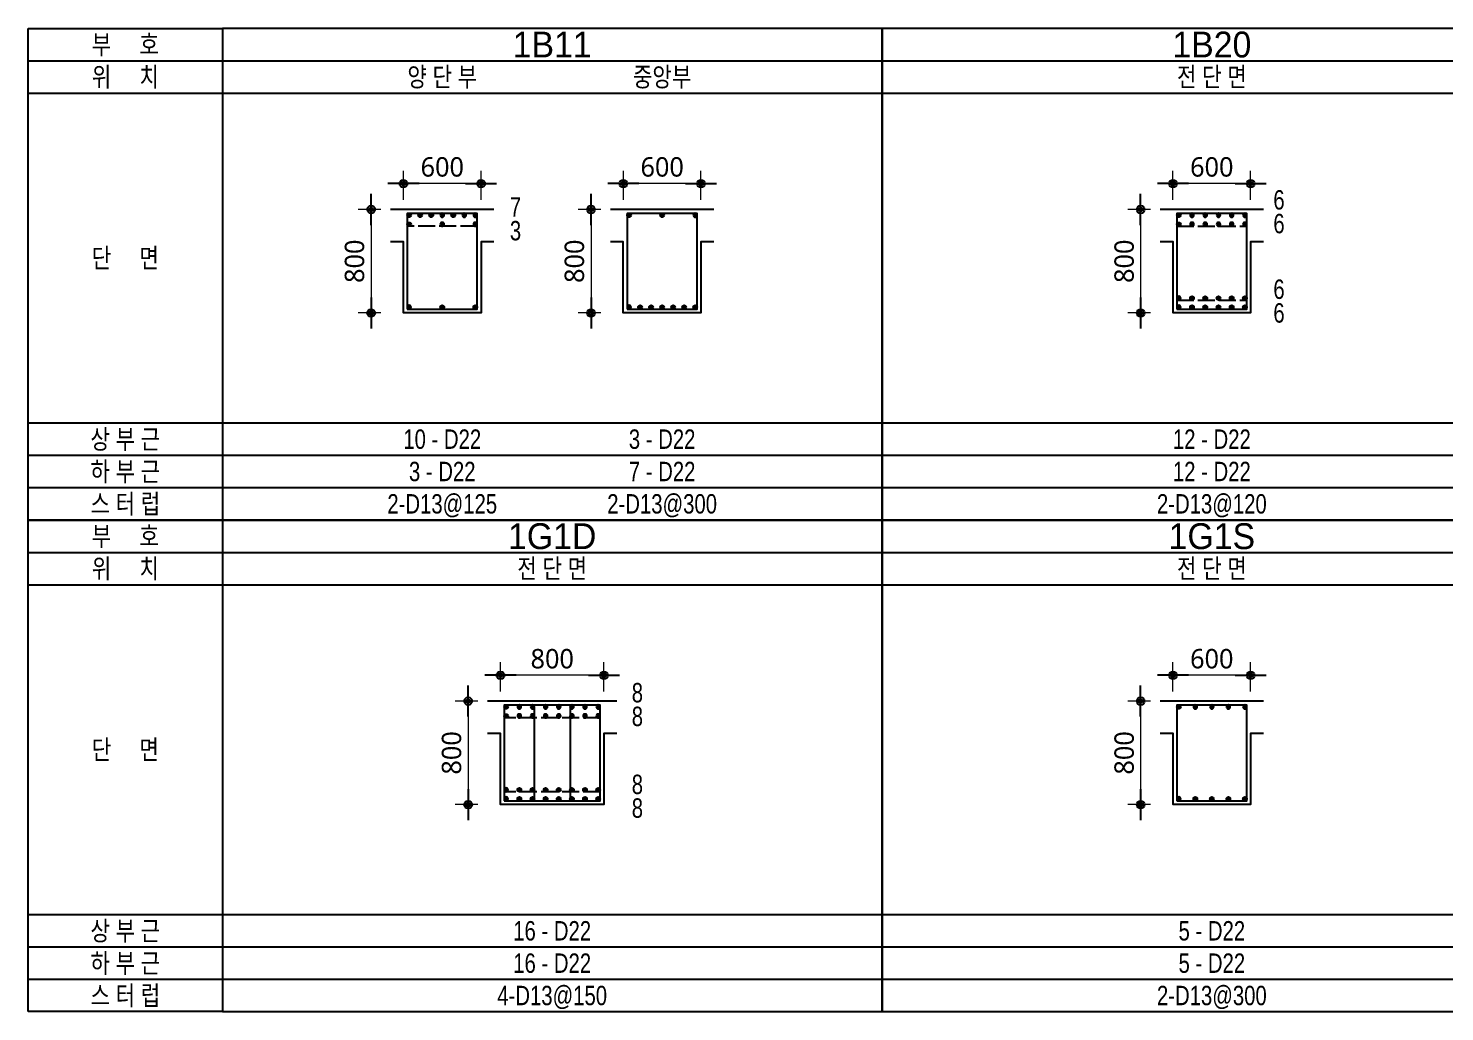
# Model space of a CAD drawing. Header units: millimetres. Extents: x 350420 to 672135, y -312840 to -44390.
# Drawn here: x 558890 to 569840, y -94550 to -86950 of the extents above; entities that cross this region are included whole.
import ezdxf
from ezdxf.enums import TextEntityAlignment as Align

# ---------------------------------------------------------------- set-up
doc = ezdxf.new("R2010")
doc.units = ezdxf.units.MM
doc.header["$LTSCALE"] = 65
doc.linetypes.add('HID', pattern=[2.5, 2, -0.5])
doc.layers.get('Defpoints').update_dxf_attribs({"color": 145})
for name, color, linetype in [('BAR', 2, 'Continuous'), ('BAR1', 3, 'Continuous'), ('BAR2', 3, 'HID'), ('BARR', 1, 'Continuous'), ('DIM', 7, 'Continuous'), ('LINE', 7, 'Continuous'), ('보', 4, 'Continuous')]:
    doc.layers.add(name, color=color, linetype=linetype)
doc.layers.add('TEXT', color=3, linetype='Continuous', lineweight=9)
doc.styles.add('돋음', font='Dotum.ttf')
doc.styles.add('맑은고딕', font='malgun.ttf')
doc.dimstyles.new('DIM_30', dxfattribs={"dimscale": 30, "dimtxt": 3, "dimasz": 1.2, "dimexe": 2, "dimexo": 1.5, "dimgap": 1, "dimtad": 1, "dimdec": 0, "dimdsep": 46, "dimtxsty": '맑은고딕', "dimblk1": 'DIMDOT', "dimblk2": 'DIMDOT', "dimsah": 1, "dimcen": 1, "dimdle": 2, "dimclrd": 7, "dimclre": 7, "dimclrt": 3, "dimadec": 0, "dimazin": 0, "dimtfac": 1, "dimtdec": 0, "dimtix": 1, "dimtmove": 2, "dimatfit": 3, "dimldrblk": 'DIMDOT', "dimfxl": 0, "dimtolj": 1, "dimarcsym": 0})

# ---------------------------------------------------------------- blocks, each defined once
blk = doc.blocks.new('A$C229967B0')
at = {"layer": 'LINE'}
for p, q in [((-750, 0), (750, 0)), ((-750, -3800), (-750, 0)), ((750, 0), (750, -3800)), ((-750, -500), (750, -500)), ((-750, -3050), (750, -3050)), ((750, -3800), (-750, -3800))]:
    blk.add_line(p, q, dxfattribs=at)
at = {"layer": 'LINE', "color": 4}
for p, q in [((-750, -250), (750, -250)), ((-750, -3300), (750, -3300)), ((-750, -3550), (750, -3550))]:
    blk.add_line(p, q, dxfattribs=at)
at = {"layer": 'TEXT', "style": '돋음', "width": 0.8}
for s, p in [('부     호', (0, -125)), ('위     치', (0, -375)), ('단     면', (0, -1775)), ('상 부 근', (0, -3175)), ('하 부 근', (0, -3425)), ('스 터 럽', (0, -3675))]:
    blk.add_text(s, height=150, dxfattribs=at).set_placement(p, align=Align.MIDDLE_CENTER)
blk = doc.blocks.new('BAR')
at = {"layer": 'BARR'}
h = blk.add_hatch(color=256, dxfattribs=at)
edge = h.paths.add_edge_path()
edge.add_arc((0, 0), 15, 0, 360)
blk.add_circle((0, 0), 15, dxfattribs=at)
blk = doc.blocks.new('DIMDOT')
at = {"layer": 'DIM', "linetype": 'Continuous'}
blk.add_line((-2, 0), (2, 0), dxfattribs=at)
for radius in [0.5, 0.25]:
    blk.add_circle((0, 0), radius, dxfattribs=at)
blk = doc.blocks.new('*D242')
at = {"layer": 'Defpoints', "color": 0, "transparency": 16777216}
for p in [(46423, -34274), (46423, -34474), (47023, -34474)]:
    blk.add_point(p, dxfattribs=at)
at = {"layer": 'DIM', "color": 7, "lineweight": -2, "transparency": 16777216}
for p, q in [((46423, -34399), (46423, -34174)), ((47023, -34399), (47023, -34174)), ((46963, -34274), (46483, -34274))]:
    blk.add_line(p, q, dxfattribs=at)
at = {"layer": 'DIM', "color": 7, "lineweight": -2, "transparency": 16777216, "xscale": 60, "yscale": 60, "zscale": 60, "rotation": 180}
blk.add_blockref('DIMDOT', (46423, -34274), dxfattribs=at)
at = {"layer": 'DIM', "color": 7, "lineweight": -2, "transparency": 16777216, "xscale": 60, "yscale": 60, "zscale": 60}
blk.add_blockref('DIMDOT', (47023, -34274), dxfattribs=at)
at = {"layer": 'DIM', "color": 3, "transparency": 16777216, "insert": (46723, -34146), "char_height": 150, "attachment_point": 5, "style": '맑은고딕'}
blk.add_mtext('\\A1;600', dxfattribs=at)
blk = doc.blocks.new('*D243')
at = {"layer": 'Defpoints', "color": 0, "transparency": 16777216}
for p in [(46323, -34474), (46173, -35274), (46323, -35274)]:
    blk.add_point(p, dxfattribs=at)
at = {"layer": 'DIM', "color": 7, "lineweight": -2, "transparency": 16777216}
for p, q in [((46248, -34474), (46073, -34474)), ((46173, -34534), (46173, -35214)), ((46248, -35274), (46073, -35274))]:
    blk.add_line(p, q, dxfattribs=at)
at = {"layer": 'DIM', "color": 7, "lineweight": -2, "transparency": 16777216, "xscale": 60, "yscale": 60, "zscale": 60}
for p, rotation in [((46173, -34474), 90), ((46173, -35274), 270)]:
    blk.add_blockref('DIMDOT', p, dxfattribs=dict(at, rotation=rotation))
at = {"layer": 'DIM', "color": 3, "transparency": 16777216, "insert": (46045, -34874), "char_height": 150, "attachment_point": 5, "rotation": 90, "style": '맑은고딕'}
blk.add_mtext('\\A1;800', dxfattribs=at)
blk = doc.blocks.new('*D244')
at = {"layer": 'Defpoints', "color": 0, "transparency": 16777216}
for p in [(48123, -34274), (48123, -34474), (48723, -34474)]:
    blk.add_point(p, dxfattribs=at)
at = {"layer": 'DIM', "color": 7, "lineweight": -2, "transparency": 16777216}
for p, q in [((48123, -34399), (48123, -34174)), ((48723, -34399), (48723, -34174)), ((48663, -34274), (48183, -34274))]:
    blk.add_line(p, q, dxfattribs=at)
at = {"layer": 'DIM', "color": 7, "lineweight": -2, "transparency": 16777216, "xscale": 60, "yscale": 60, "zscale": 60, "rotation": 180}
blk.add_blockref('DIMDOT', (48123, -34274), dxfattribs=at)
at = {"layer": 'DIM', "color": 7, "lineweight": -2, "transparency": 16777216, "xscale": 60, "yscale": 60, "zscale": 60}
blk.add_blockref('DIMDOT', (48723, -34274), dxfattribs=at)
at = {"layer": 'DIM', "color": 3, "transparency": 16777216, "insert": (48423, -34146), "char_height": 150, "attachment_point": 5, "style": '맑은고딕'}
blk.add_mtext('\\A1;600', dxfattribs=at)
blk = doc.blocks.new('*D245')
at = {"layer": 'Defpoints', "color": 0, "transparency": 16777216}
for p in [(48023, -34474), (47873, -35274), (48023, -35274)]:
    blk.add_point(p, dxfattribs=at)
at = {"layer": 'DIM', "color": 7, "lineweight": -2, "transparency": 16777216}
for p, q in [((47948, -34474), (47773, -34474)), ((47873, -34534), (47873, -35214)), ((47948, -35274), (47773, -35274))]:
    blk.add_line(p, q, dxfattribs=at)
at = {"layer": 'DIM', "color": 7, "lineweight": -2, "transparency": 16777216, "xscale": 60, "yscale": 60, "zscale": 60}
for p, rotation in [((47873, -34474), 90), ((47873, -35274), 270)]:
    blk.add_blockref('DIMDOT', p, dxfattribs=dict(at, rotation=rotation))
at = {"layer": 'DIM', "color": 3, "transparency": 16777216, "insert": (47745, -34874), "char_height": 150, "attachment_point": 5, "rotation": 90, "style": '맑은고딕'}
blk.add_mtext('\\A1;800', dxfattribs=at)
blk = doc.blocks.new('*D211')
at = {"layer": 'Defpoints', "color": 0, "transparency": 16777216}
for p in [(56609, -34274), (56609, -34474), (57209, -34474)]:
    blk.add_point(p, dxfattribs=at)
at = {"layer": 'DIM', "color": 7, "lineweight": -2, "transparency": 16777216}
for p, q in [((56609, -34399), (56609, -34174)), ((57209, -34399), (57209, -34174)), ((57149, -34274), (56669, -34274))]:
    blk.add_line(p, q, dxfattribs=at)
at = {"layer": 'DIM', "color": 7, "lineweight": -2, "transparency": 16777216, "xscale": 60, "yscale": 60, "zscale": 60, "rotation": 180}
blk.add_blockref('DIMDOT', (56609, -34274), dxfattribs=at)
at = {"layer": 'DIM', "color": 7, "lineweight": -2, "transparency": 16777216, "xscale": 60, "yscale": 60, "zscale": 60}
blk.add_blockref('DIMDOT', (57209, -34274), dxfattribs=at)
at = {"layer": 'DIM', "color": 3, "transparency": 16777216, "insert": (56909, -34146), "char_height": 150, "attachment_point": 5, "style": '맑은고딕'}
blk.add_mtext('\\A1;600', dxfattribs=at)
blk = doc.blocks.new('*D212')
at = {"layer": 'Defpoints', "color": 0, "transparency": 16777216}
for p in [(56509, -34474), (56359, -35274), (56509, -35274)]:
    blk.add_point(p, dxfattribs=at)
at = {"layer": 'DIM', "color": 7, "lineweight": -2, "transparency": 16777216}
for p, q in [((56434, -34474), (56259, -34474)), ((56359, -34534), (56359, -35214)), ((56434, -35274), (56259, -35274))]:
    blk.add_line(p, q, dxfattribs=at)
at = {"layer": 'DIM', "color": 7, "lineweight": -2, "transparency": 16777216, "xscale": 60, "yscale": 60, "zscale": 60}
for p, rotation in [((56359, -34474), 90), ((56359, -35274), 270)]:
    blk.add_blockref('DIMDOT', p, dxfattribs=dict(at, rotation=rotation))
at = {"layer": 'DIM', "color": 3, "transparency": 16777216, "insert": (56232, -34874), "char_height": 150, "attachment_point": 5, "rotation": 90, "style": '맑은고딕'}
blk.add_mtext('\\A1;800', dxfattribs=at)
blk = doc.blocks.new('*D213')
at = {"layer": 'Defpoints', "color": 0, "transparency": 16777216}
for p in [(47173, -41503), (47173, -41703), (47973, -41703)]:
    blk.add_point(p, dxfattribs=at)
at = {"layer": 'DIM', "color": 7, "lineweight": -2, "transparency": 16777216}
for p, q in [((47173, -41628), (47173, -41403)), ((47973, -41628), (47973, -41403)), ((47913, -41503), (47233, -41503))]:
    blk.add_line(p, q, dxfattribs=at)
at = {"layer": 'DIM', "color": 7, "lineweight": -2, "transparency": 16777216, "xscale": 60, "yscale": 60, "zscale": 60, "rotation": 180}
blk.add_blockref('DIMDOT', (47173, -41503), dxfattribs=at)
at = {"layer": 'DIM', "color": 7, "lineweight": -2, "transparency": 16777216, "xscale": 60, "yscale": 60, "zscale": 60}
blk.add_blockref('DIMDOT', (47973, -41503), dxfattribs=at)
at = {"layer": 'DIM', "color": 3, "transparency": 16777216, "insert": (47573, -41376), "char_height": 150, "attachment_point": 5, "style": '맑은고딕'}
blk.add_mtext('\\A1;800', dxfattribs=at)
blk = doc.blocks.new('*D214')
at = {"layer": 'Defpoints', "color": 0, "transparency": 16777216}
for p in [(47073, -41703), (46923, -42503), (47073, -42503)]:
    blk.add_point(p, dxfattribs=at)
at = {"layer": 'DIM', "color": 7, "lineweight": -2, "transparency": 16777216}
for p, q in [((46998, -41703), (46823, -41703)), ((46923, -41763), (46923, -42443)), ((46998, -42503), (46823, -42503))]:
    blk.add_line(p, q, dxfattribs=at)
at = {"layer": 'DIM', "color": 7, "lineweight": -2, "transparency": 16777216, "xscale": 60, "yscale": 60, "zscale": 60}
for p, rotation in [((46923, -41703), 90), ((46923, -42503), 270)]:
    blk.add_blockref('DIMDOT', p, dxfattribs=dict(at, rotation=rotation))
at = {"layer": 'DIM', "color": 3, "transparency": 16777216, "insert": (46795, -42103), "char_height": 150, "attachment_point": 5, "rotation": 90, "style": '맑은고딕'}
blk.add_mtext('\\A1;800', dxfattribs=at)
blk = doc.blocks.new('*D217')
at = {"layer": 'Defpoints', "color": 0, "transparency": 16777216}
for p in [(56609, -41503), (56609, -41703), (57209, -41703)]:
    blk.add_point(p, dxfattribs=at)
at = {"layer": 'DIM', "color": 7, "lineweight": -2, "transparency": 16777216}
for p, q in [((56609, -41628), (56609, -41403)), ((57209, -41628), (57209, -41403)), ((57149, -41503), (56669, -41503))]:
    blk.add_line(p, q, dxfattribs=at)
at = {"layer": 'DIM', "color": 7, "lineweight": -2, "transparency": 16777216, "xscale": 60, "yscale": 60, "zscale": 60, "rotation": 180}
blk.add_blockref('DIMDOT', (56609, -41503), dxfattribs=at)
at = {"layer": 'DIM', "color": 7, "lineweight": -2, "transparency": 16777216, "xscale": 60, "yscale": 60, "zscale": 60}
blk.add_blockref('DIMDOT', (57209, -41503), dxfattribs=at)
at = {"layer": 'DIM', "color": 3, "transparency": 16777216, "insert": (56909, -41376), "char_height": 150, "attachment_point": 5, "style": '맑은고딕'}
blk.add_mtext('\\A1;600', dxfattribs=at)
blk = doc.blocks.new('*D218')
at = {"layer": 'Defpoints', "color": 0, "transparency": 16777216}
for p in [(56509, -41703), (56359, -42503), (56509, -42503)]:
    blk.add_point(p, dxfattribs=at)
at = {"layer": 'DIM', "color": 7, "lineweight": -2, "transparency": 16777216}
for p, q in [((56434, -41703), (56259, -41703)), ((56359, -41763), (56359, -42443)), ((56434, -42503), (56259, -42503))]:
    blk.add_line(p, q, dxfattribs=at)
at = {"layer": 'DIM', "color": 7, "lineweight": -2, "transparency": 16777216, "xscale": 60, "yscale": 60, "zscale": 60}
for p, rotation in [((56359, -41703), 90), ((56359, -42503), 270)]:
    blk.add_blockref('DIMDOT', p, dxfattribs=dict(at, rotation=rotation))
at = {"layer": 'DIM', "color": 3, "transparency": 16777216, "insert": (56232, -42103), "char_height": 150, "attachment_point": 5, "rotation": 90, "style": '맑은고딕'}
blk.add_mtext('\\A1;800', dxfattribs=at)
blk = doc.blocks.new('1B11')
at = {"layer": 'BAR1'}
for points in [[(1430, 1630), (1970, 1630), (1970, 2370), (1430, 2370)], [(3130, 1630), (3670, 1630), (3670, 2370), (3130, 2370)]]:
    blk.add_lwpolyline(points, close=True, dxfattribs=at)
at = {"layer": 'BAR2'}
blk.add_line((1970, 2271), (1430, 2271), dxfattribs=at)
at = {"layer": 'LINE', "color": 4}
for p, q in [((0, 3550), (5100, 3550)), ((0, 500), (5100, 500)), ((0, 250), (5100, 250))]:
    blk.add_line(p, q, dxfattribs=at)
at = {"layer": 'LINE'}
for p, q in [((0, 3300), (5100, 3300)), ((0, 750), (5100, 750))]:
    blk.add_line(p, q, dxfattribs=at)
blk.add_lwpolyline([(0, 3800), (0, 0), (5100, 0), (5100, 3800)], close=True, dxfattribs=at)
at = {"layer": '보'}
for p, q in [((2100, 2400), (1300, 2400)), ((3800, 2400), (3000, 2400))]:
    blk.add_line(p, q, dxfattribs=at)
for points in [[(2100, 2150), (2000, 2150), (2000, 1600), (1400, 1600), (1400, 2150), (1300, 2150)], [(3800, 2150), (3700, 2150), (3700, 1600), (3100, 1600), (3100, 2150), (3000, 2150)]]:
    blk.add_lwpolyline(points, dxfattribs=at)
at = {"layer": 'BAR'}
for p in [(1444.5, 2355.5), (1444.5, 2285.5), (1529.7, 2355.5), (1614.8, 2355.5), (1785.2, 2355.5), (3144.5, 2355.5), (3400, 2355.5)]:
    blk.add_blockref('BAR', p, dxfattribs=at)
at = {"layer": 'BAR', "xscale": -1}
for p in [(1700, 2355.5), (1700, 2285.5), (1870.3, 2355.5), (1955.5, 2355.5), (1955.5, 2285.5), (3655.5, 2355.5)]:
    blk.add_blockref('BAR', p, dxfattribs=at)
at = {"layer": 'BAR', "xscale": -1, "rotation": 180}
for p in [(1444.5, 1644.5), (3144.5, 1644.5)]:
    blk.add_blockref('BAR', p, dxfattribs=at)
at = {"layer": 'BAR', "rotation": 180.0000000000014}
for p in [(1700, 1644.5), (1955.5, 1644.5), (3229.7, 1644.5), (3314.8, 1644.5), (3400, 1644.5), (3485.2, 1644.5), (3570.3, 1644.5), (3655.5, 1644.5)]:
    blk.add_blockref('BAR', p, dxfattribs=at)
at = {"layer": 'TEXT', "color": 6, "style": '돋음'}
blk.add_text('1B11', height=200, dxfattribs=at).set_placement((2550, 3675), align=Align.MIDDLE_CENTER)
at = {"layer": 'TEXT', "style": '돋음', "width": 0.8}
for s, p in [('양 단 부', (1700, 3425)), ('중앙부', (3400, 3425)), ('10 - D22', (1700, 625)), ('3 - D22', (3400, 625)), ('3 - D22', (1700, 375)), ('7 - D22', (3400, 375)), ('2-D13@125', (1700, 125)), ('2-D13@300', (3400, 125))]:
    blk.add_text(s, height=150, dxfattribs=at).set_placement(p, align=Align.MIDDLE_CENTER)
at = {"layer": 'TEXT', "color": 1, "style": '돋음', "width": 0.8}
for s, p in [('7', (2266.3, 2419.7)), ('3', (2266.3, 2236.3))]:
    blk.add_text(s, height=150, dxfattribs=at).set_placement(p, align=Align.MIDDLE_CENTER)
at = {"layer": 'DIM'}
for base, p1, p2, angle, picture, middle in [((1400, 2600), (2000, 2400), (1400, 2400), 180, '*D242', (1700, 2727.5)), ((3100, 2600), (3700, 2400), (3100, 2400), 180, '*D244', (3400, 2727.5)), ((1150, 1600), (1300, 2400), (1300, 1600), 270, '*D243', (1022.5, 2000)), ((2850, 1600), (3000, 2400), (3000, 1600), 270, '*D245', (2722.5, 2000))]:
    dim = blk.add_linear_dim(base=base, p1=p1, p2=p2, angle=angle, dimstyle='DIM_30', override={"dimscale": 50}, dxfattribs=at)
    dim.commit()
    dim.dimension.update_dxf_attribs({"geometry": picture, "text_midpoint": middle, "insert": (-45022.6, 36873.9)})
blk = doc.blocks.new('1B20')
at = {"layer": 'BAR1'}
blk.add_lwpolyline([(2280, 1630), (2820, 1630), (2820, 2370), (2280, 2370)], close=True, dxfattribs=at)
at = {"layer": 'BAR2'}
for p, q in [((2280, 2271), (2820, 2271)), ((2280, 1700), (2820, 1700))]:
    blk.add_line(p, q, dxfattribs=at)
at = {"layer": 'LINE', "color": 4}
for p, q in [((0, 3550), (5100, 3550)), ((0, 500), (5100, 500)), ((0, 250), (5100, 250))]:
    blk.add_line(p, q, dxfattribs=at)
at = {"layer": 'LINE'}
for p, q in [((0, 3300), (5100, 3300)), ((0, 750), (5100, 750))]:
    blk.add_line(p, q, dxfattribs=at)
blk.add_lwpolyline([(0, 3800), (0, 0), (5100, 0), (5100, 3800)], close=True, dxfattribs=at)
at = {"layer": '보'}
blk.add_line((2950, 2400), (2150, 2400), dxfattribs=at)
blk.add_lwpolyline([(2950, 2150), (2850, 2150), (2850, 1600), (2250, 1600), (2250, 2150), (2150, 2150)], dxfattribs=at)
at = {"layer": 'BAR'}
for p in [(2294.5, 2355.5), (2294.5, 2285.5)]:
    blk.add_blockref('BAR', p, dxfattribs=at)
at = {"layer": 'BAR', "xscale": -1}
for p in [(2396.7, 2355.5), (2396.7, 2285.5), (2498.9, 2355.5), (2498.9, 2285.5), (2601.1, 2355.5), (2601.1, 2285.5), (2703.3, 2355.5), (2703.3, 2285.5), (2805.5, 2355.5), (2805.5, 2285.5)]:
    blk.add_blockref('BAR', p, dxfattribs=at)
at = {"layer": 'BAR', "xscale": -1, "rotation": 180}
for p in [(2294.5, 1714.5), (2294.5, 1644.5)]:
    blk.add_blockref('BAR', p, dxfattribs=at)
at = {"layer": 'BAR', "rotation": 180.0000000000014}
for p in [(2396.7, 1714.5), (2396.7, 1644.5), (2498.9, 1714.5), (2498.9, 1644.5), (2601.1, 1714.5), (2601.1, 1644.5), (2703.3, 1714.5), (2703.3, 1644.5), (2805.5, 1714.5), (2805.5, 1644.5)]:
    blk.add_blockref('BAR', p, dxfattribs=at)
at = {"layer": 'TEXT', "color": 6, "style": '돋음'}
blk.add_text('1B20', height=200, dxfattribs=at).set_placement((2550, 3675), align=Align.MIDDLE_CENTER)
at = {"layer": 'TEXT', "style": '돋음', "width": 0.8}
for s, p in [('전 단 면', (2550, 3425)), ('12 - D22', (2550, 625)), ('12 - D22', (2550, 375)), ('2-D13@120', (2550, 125))]:
    blk.add_text(s, height=150, dxfattribs=at).set_placement(p, align=Align.MIDDLE_CENTER)
at = {"layer": 'TEXT', "color": 1, "style": '돋음', "width": 0.8}
for p in [(3069, 2474.4), (3069, 2291.1), (3069, 1783.8), (3069, 1600.4)]:
    blk.add_text('6', height=150, dxfattribs=at).set_placement(p, align=Align.MIDDLE_CENTER)
at = {"layer": 'DIM'}
for base, p1, p2, angle, picture, middle in [((2250, 2600), (2850, 2400), (2250, 2400), 180, '*D211', (2550, 2727.5)), ((2000, 1600), (2150, 2400), (2150, 1600), 270, '*D212', (1872.5, 2000))]:
    dim = blk.add_linear_dim(base=base, p1=p1, p2=p2, angle=angle, dimstyle='DIM_30', override={"dimscale": 50}, dxfattribs=at)
    dim.commit()
    dim.dimension.update_dxf_attribs({"geometry": picture, "text_midpoint": middle, "insert": (-54359.4, 36873.9)})
blk = doc.blocks.new('1G1D')
at = {"layer": 'BAR1'}
for p, q in [((2412.1, 1644.5), (2412.1, 2355.5)), ((2687.9, 2355.5), (2687.9, 1644.5))]:
    blk.add_line(p, q, dxfattribs=at)
blk.add_lwpolyline([(2180, 1630), (2920, 1630), (2920, 2370), (2180, 2370)], close=True, dxfattribs=at)
at = {"layer": 'BAR2'}
for p, q in [((2920, 2271), (2180, 2271)), ((2920, 1700), (2180, 1700))]:
    blk.add_line(p, q, dxfattribs=at)
at = {"layer": 'LINE', "color": 4}
for p, q in [((0, 3550), (5100, 3550)), ((0, 500), (5100, 500)), ((0, 250), (5100, 250))]:
    blk.add_line(p, q, dxfattribs=at)
at = {"layer": 'LINE'}
for p, q in [((0, 3300), (5100, 3300)), ((0, 750), (5100, 750))]:
    blk.add_line(p, q, dxfattribs=at)
blk.add_lwpolyline([(0, 3800), (0, 0), (5100, 0), (5100, 3800)], close=True, dxfattribs=at)
at = {"layer": '보'}
blk.add_line((3050, 2400), (2050, 2400), dxfattribs=at)
blk.add_lwpolyline([(3050, 2150), (2950, 2150), (2950, 1600), (2150, 1600), (2150, 2150), (2050, 2150)], dxfattribs=at)
at = {"layer": 'BAR'}
for p in [(2194.5, 2355.5), (2194.5, 2285.5)]:
    blk.add_blockref('BAR', p, dxfattribs=at)
at = {"layer": 'BAR', "xscale": -1}
for p in [(2296.1, 2355.5), (2296.1, 2285.5), (2397.6, 2355.5), (2397.6, 2285.5), (2499.2, 2355.5), (2499.2, 2285.5), (2600.8, 2355.5), (2600.8, 2285.5), (2702.4, 2355.5), (2702.4, 2285.5), (2803.9, 2355.5), (2803.9, 2285.5), (2905.5, 2355.5), (2905.5, 2285.5)]:
    blk.add_blockref('BAR', p, dxfattribs=at)
at = {"layer": 'BAR', "xscale": -1, "rotation": 180}
for p in [(2194.5, 1714.5), (2194.5, 1644.5)]:
    blk.add_blockref('BAR', p, dxfattribs=at)
at = {"layer": 'BAR', "rotation": 180.0000000000014}
for p in [(2296.1, 1714.5), (2296.1, 1644.5), (2397.6, 1714.5), (2397.6, 1644.5), (2499.2, 1714.5), (2499.2, 1644.5), (2600.8, 1714.5), (2600.8, 1644.5), (2702.4, 1714.5), (2702.4, 1644.5), (2803.9, 1714.5), (2803.9, 1644.5), (2905.5, 1714.5), (2905.5, 1644.5)]:
    blk.add_blockref('BAR', p, dxfattribs=at)
at = {"layer": 'TEXT', "color": 6, "style": '돋음'}
blk.add_text('1G1D', height=200, dxfattribs=at).set_placement((2550, 3675), align=Align.MIDDLE_CENTER)
at = {"layer": 'TEXT', "style": '돋음', "width": 0.8}
for s, p in [('전 단 면', (2550, 3425)), ('16 - D22', (2550, 625)), ('16 - D22', (2550, 375)), ('4-D13@150', (2550, 125))]:
    blk.add_text(s, height=150, dxfattribs=at).set_placement(p, align=Align.MIDDLE_CENTER)
at = {"layer": 'TEXT', "color": 1, "style": '돋음', "width": 0.8}
for p in [(3208.7, 2465.4), (3208.7, 2282), (3208.7, 1756.8), (3208.7, 1573.5)]:
    blk.add_text('8', height=150, dxfattribs=at).set_placement(p, align=Align.MIDDLE_CENTER)
at = {"layer": 'DIM'}
for base, p1, p2, angle, picture, middle in [((2150, 2600), (2950, 2400), (2150, 2400), 180, '*D213', (2550, 2727.5)), ((1900, 1600), (2050, 2400), (2050, 1600), 270, '*D214', (1772.5, 2000))]:
    dim = blk.add_linear_dim(base=base, p1=p1, p2=p2, angle=angle, dimstyle='DIM_30', override={"dimscale": 50}, dxfattribs=at)
    dim.commit()
    dim.dimension.update_dxf_attribs({"geometry": picture, "text_midpoint": middle, "insert": (-45022.6, 44103)})
blk = doc.blocks.new('1G1S')
at = {"layer": 'BAR1'}
blk.add_lwpolyline([(2280, 1630), (2820, 1630), (2820, 2370), (2280, 2370)], close=True, dxfattribs=at)
at = {"layer": 'LINE', "color": 4}
for p, q in [((0, 3550), (5100, 3550)), ((0, 500), (5100, 500)), ((0, 250), (5100, 250))]:
    blk.add_line(p, q, dxfattribs=at)
at = {"layer": 'LINE'}
for p, q in [((0, 3300), (5100, 3300)), ((0, 750), (5100, 750))]:
    blk.add_line(p, q, dxfattribs=at)
blk.add_lwpolyline([(0, 3800), (0, 0), (5100, 0), (5100, 3800)], close=True, dxfattribs=at)
at = {"layer": '보'}
blk.add_line((2950, 2400), (2150, 2400), dxfattribs=at)
blk.add_lwpolyline([(2950, 2150), (2850, 2150), (2850, 1600), (2250, 1600), (2250, 2150), (2150, 2150)], dxfattribs=at)
at = {"layer": 'BAR'}
blk.add_blockref('BAR', (2294.5, 2355.5), dxfattribs=at)
at = {"layer": 'BAR', "xscale": -1}
for p in [(2422.25, 2355.5), (2550, 2355.5), (2677.75, 2355.5), (2805.5, 2355.5)]:
    blk.add_blockref('BAR', p, dxfattribs=at)
at = {"layer": 'BAR', "xscale": -1, "rotation": 180}
blk.add_blockref('BAR', (2294.5, 1644.5), dxfattribs=at)
at = {"layer": 'BAR', "rotation": 180.0000000000014}
for p in [(2422.25, 1644.5), (2550, 1644.5), (2677.75, 1644.5), (2805.5, 1644.5)]:
    blk.add_blockref('BAR', p, dxfattribs=at)
at = {"layer": 'TEXT', "color": 6, "style": '돋음'}
blk.add_text('1G1S', height=200, dxfattribs=at).set_placement((2550, 3675), align=Align.MIDDLE_CENTER)
at = {"layer": 'TEXT', "style": '돋음', "width": 0.8}
for s, p in [('전 단 면', (2550, 3425)), ('5 - D22', (2550, 625)), ('5 - D22', (2550, 375)), ('2-D13@300', (2550, 125))]:
    blk.add_text(s, height=150, dxfattribs=at).set_placement(p, align=Align.MIDDLE_CENTER)
at = {"layer": 'DIM'}
for base, p1, p2, angle, picture, middle in [((2250, 2600), (2850, 2400), (2250, 2400), 180, '*D217', (2550, 2727.5)), ((2000, 1600), (2150, 2400), (2150, 1600), 270, '*D218', (1872.5, 2000))]:
    dim = blk.add_linear_dim(base=base, p1=p1, p2=p2, angle=angle, dimstyle='DIM_30', override={"dimscale": 50}, dxfattribs=at)
    dim.commit()
    dim.dimension.update_dxf_attribs({"geometry": picture, "text_midpoint": middle, "insert": (-54359.4, 44103.05)})

msp = doc.modelspace()

# ---------------------------------------------------------------- block references
at = {"layer": 'LINE'}
for p in [(559640, -86950), (559640, -90750)]:
    msp.add_blockref('A$C229967B0', p, dxfattribs=at)
at = {"layer": 'TEXT'}
for name, p in [('1B11', (560390, -90750)), ('1B20', (565490, -90750)), ('1G1D', (560390, -94550)), ('1G1S', (565490, -94550))]:
    msp.add_blockref(name, p, dxfattribs=at)

doc.saveas('drawing.dxf')
